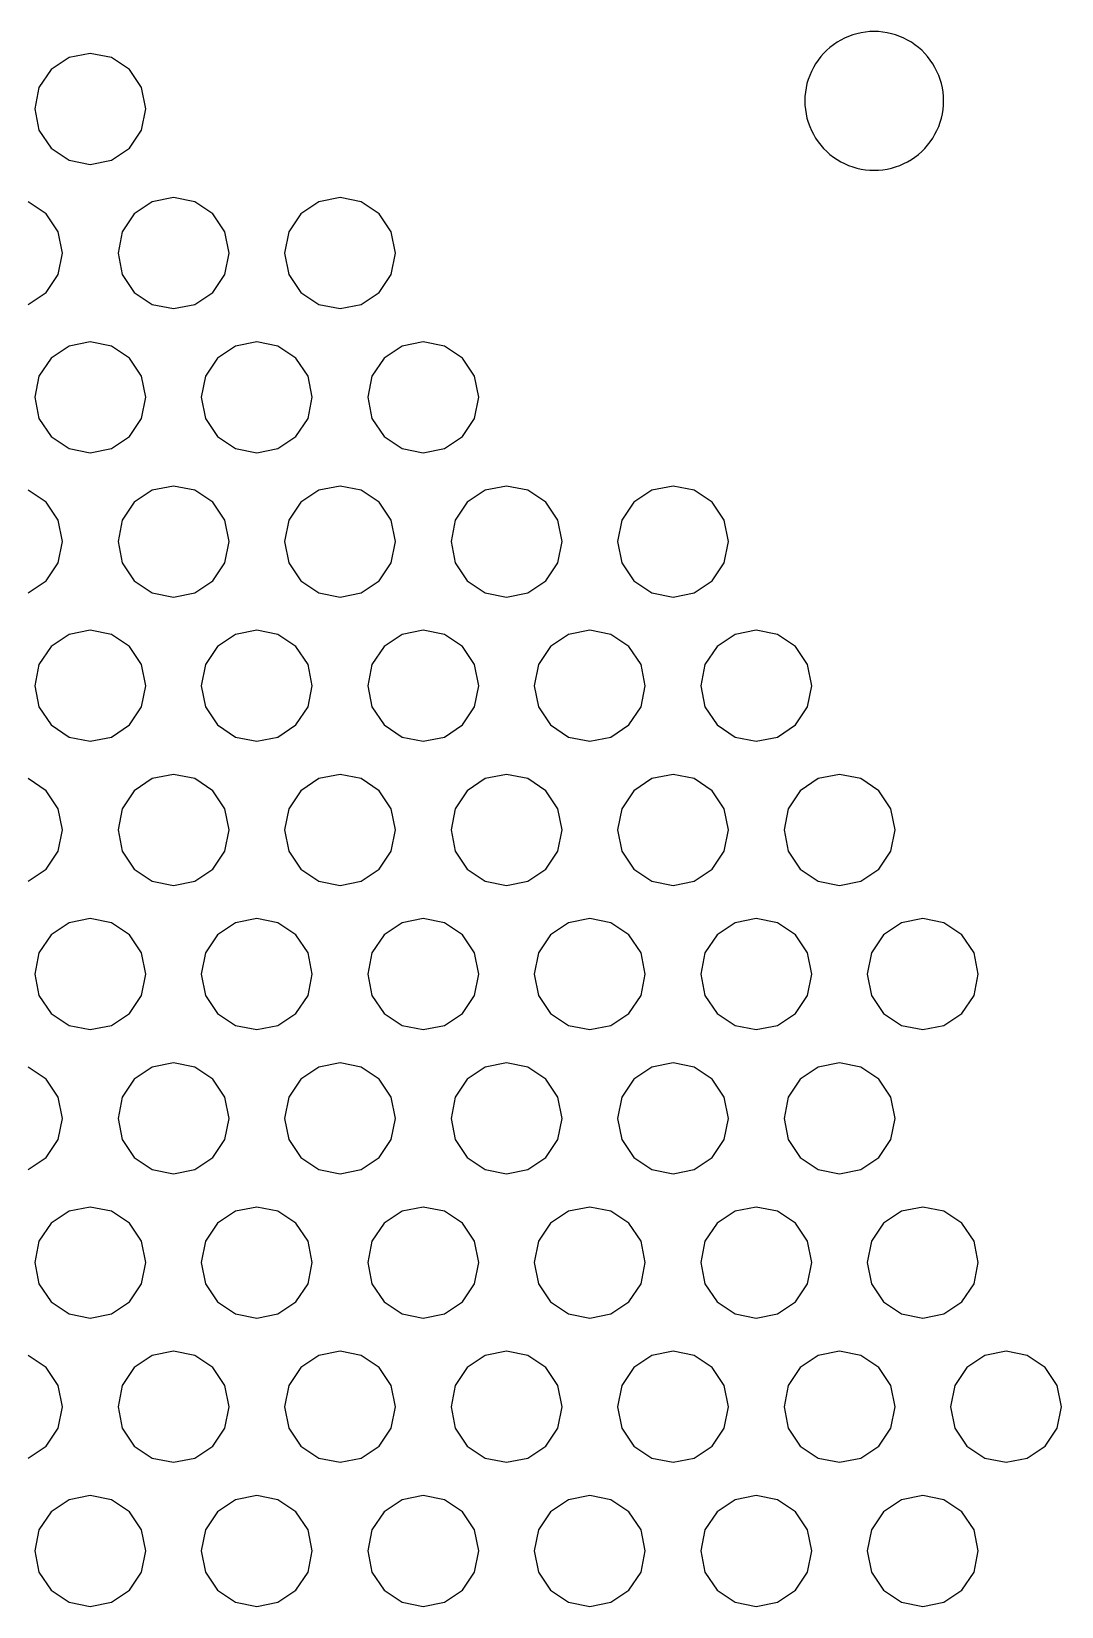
# Model space of a CAD drawing. Extents: x -59 to 59, y -59 to 59.
# Drawn here: x 21.9 to 59, y -2 to 54.8 of the extents above; entities that cross this region are included whole.
import ezdxf

# ---------------------------------------------------------------- set-up
doc = ezdxf.new("R2010")
doc.units = 0
doc.layers.get('0').update_dxf_attribs({"color": 1})

msp = doc.modelspace()

# ---------------------------------------------------------------- linework, layer by layer
at = {"color": 1}
for p, q in [((51.1855, 54.5121), (51.0456, 54.4408)), ((51.3297, 54.5744), (51.1855, 54.5121)), ((51.4774, 54.6276), (51.3297, 54.5744)), ((51.6283, 54.6714), (51.4774, 54.6276)), ((51.7815, 54.7057), (51.6283, 54.6714)), ((51.9367, 54.7303), (51.7815, 54.7057)), ((52.093, 54.7451), (51.9367, 54.7303)), ((52.25, 54.75), (52.093, 54.7451)), ((52.407, 54.7451), (52.25, 54.75)), ((52.5633, 54.7303), (52.407, 54.7451)), ((52.7184, 54.7057), (52.5633, 54.7303)), ((52.8717, 54.6714), (52.7184, 54.7057)), ((53.0225, 54.6276), (52.8717, 54.6714)), ((53.1703, 54.5744), (53.0225, 54.6276)), ((53.3144, 54.5121), (53.1703, 54.5744)), ((53.4544, 54.4408), (53.3144, 54.5121)), ((24, 53.9615), (23.2346, 53.8093)), ((24.7654, 53.8093), (24, 53.9615)), ((50.4276, 53.9614), (50.3237, 53.8436)), ((50.5386, 54.0724), (50.4276, 53.9614)), ((50.6564, 54.1763), (50.5386, 54.0724)), ((50.7805, 54.2725), (50.6564, 54.1763)), ((50.9104, 54.3608), (50.7805, 54.2725)), ((51.0456, 54.4408), (50.9104, 54.3608)), ((53.5896, 54.3608), (53.4544, 54.4408)), ((53.7195, 54.2725), (53.5896, 54.3608)), ((53.8436, 54.1763), (53.7195, 54.2725)), ((53.9614, 54.0724), (53.8436, 54.1763)), ((54.0724, 53.9614), (53.9614, 54.0724)), ((54.1763, 53.8436), (54.0724, 53.9614)), ((22.5858, 53.3757), (22.1522, 52.7269)), ((23.2346, 53.8093), (22.5858, 53.3757)), ((25.4142, 53.3757), (24.7654, 53.8093)), ((25.8477, 52.7269), (25.4142, 53.3757)), ((50.0592, 53.4544), (49.9879, 53.3144)), ((50.1392, 53.5896), (50.0592, 53.4544)), ((50.2274, 53.7195), (50.1392, 53.5896)), ((50.3237, 53.8436), (50.2274, 53.7195)), ((54.2725, 53.7195), (54.1763, 53.8436)), ((54.3608, 53.5896), (54.2725, 53.7195)), ((54.4408, 53.4544), (54.3608, 53.5896)), ((54.5121, 53.3144), (54.4408, 53.4544)), ((49.8285, 52.8717), (49.7943, 52.7184)), ((49.8723, 53.0225), (49.8285, 52.8717)), ((49.9256, 53.1703), (49.8723, 53.0225)), ((49.9879, 53.3144), (49.9256, 53.1703)), ((54.5744, 53.1703), (54.5121, 53.3144)), ((54.6276, 53.0225), (54.5744, 53.1703)), ((54.6714, 52.8717), (54.6276, 53.0225)), ((54.7057, 52.7184), (54.6714, 52.8717)), ((22.1522, 52.7269), (22, 51.9615)), ((26, 51.9615), (25.8477, 52.7269)), ((49.7549, 52.407), (49.75, 52.25)), ((49.75, 52.25), (49.7549, 52.093)), ((49.7697, 52.5633), (49.7549, 52.407)), ((49.7943, 52.7184), (49.7697, 52.5633)), ((54.7303, 52.5633), (54.7057, 52.7184)), ((54.7451, 52.407), (54.7303, 52.5633)), ((54.75, 52.25), (54.7451, 52.407)), ((54.7451, 52.093), (54.75, 52.25)), ((22, 51.9615), (22.1522, 51.1962)), ((25.8477, 51.1962), (26, 51.9615)), ((49.7549, 52.093), (49.7697, 51.9367)), ((49.7697, 51.9367), (49.7943, 51.7815)), ((49.7943, 51.7815), (49.8285, 51.6283)), ((54.6714, 51.6283), (54.7057, 51.7815)), ((54.7057, 51.7815), (54.7303, 51.9367)), ((54.7303, 51.9367), (54.7451, 52.093)), ((22.1522, 51.1962), (22.5858, 50.5473)), ((25.4142, 50.5473), (25.8477, 51.1962)), ((49.8285, 51.6283), (49.8723, 51.4774)), ((49.8723, 51.4774), (49.9256, 51.3297)), ((49.9256, 51.3297), (49.9879, 51.1855)), ((49.9879, 51.1855), (50.0592, 51.0456)), ((54.4408, 51.0456), (54.5121, 51.1855)), ((54.5121, 51.1855), (54.5744, 51.3297)), ((54.5744, 51.3297), (54.6276, 51.4774)), ((54.6276, 51.4774), (54.6714, 51.6283)), ((22.5858, 50.5473), (23.2346, 50.1138)), ((24.7654, 50.1138), (25.4142, 50.5473)), ((50.0592, 51.0456), (50.1392, 50.9104)), ((50.1392, 50.9104), (50.2274, 50.7805)), ((50.2274, 50.7805), (50.3237, 50.6564)), ((50.3237, 50.6564), (50.4276, 50.5386)), ((50.4276, 50.5386), (50.5386, 50.4276)), ((53.9614, 50.4276), (54.0724, 50.5386)), ((54.0724, 50.5386), (54.1763, 50.6564)), ((54.1763, 50.6564), (54.2725, 50.7805)), ((54.2725, 50.7805), (54.3608, 50.9104)), ((54.3608, 50.9104), (54.4408, 51.0456)), ((23.2346, 50.1138), (24, 49.9615)), ((24, 49.9615), (24.7654, 50.1138)), ((50.5386, 50.4276), (50.6564, 50.3237)), ((50.6564, 50.3237), (50.7805, 50.2274)), ((50.7805, 50.2274), (50.9104, 50.1392)), ((50.9104, 50.1392), (51.0456, 50.0592)), ((51.0456, 50.0592), (51.1855, 49.9879)), ((51.1855, 49.9879), (51.3297, 49.9256)), ((53.1703, 49.9256), (53.3144, 49.9879)), ((53.3144, 49.9879), (53.4544, 50.0592)), ((53.4544, 50.0592), (53.5896, 50.1392)), ((53.5896, 50.1392), (53.7195, 50.2274)), ((53.7195, 50.2274), (53.8436, 50.3237)), ((53.8436, 50.3237), (53.9614, 50.4276)), ((51.3297, 49.9256), (51.4774, 49.8723)), ((51.4774, 49.8723), (51.6283, 49.8285)), ((51.6283, 49.8285), (51.7815, 49.7943)), ((51.7815, 49.7943), (51.9367, 49.7697)), ((51.9367, 49.7697), (52.093, 49.7549)), ((52.093, 49.7549), (52.25, 49.75)), ((52.25, 49.75), (52.407, 49.7549)), ((52.407, 49.7549), (52.5633, 49.7697)), ((52.5633, 49.7697), (52.7184, 49.7943)), ((52.7184, 49.7943), (52.8717, 49.8285)), ((52.8717, 49.8285), (53.0225, 49.8723)), ((53.0225, 49.8723), (53.1703, 49.9256)), ((22.4142, 48.1796), (21.7654, 48.6131)), ((26.2346, 48.6131), (25.5858, 48.1796)), ((27, 48.7654), (26.2346, 48.6131)), ((27.7654, 48.6131), (27, 48.7654)), ((28.4142, 48.1796), (27.7654, 48.6131)), ((32.2346, 48.6131), (31.5858, 48.1796)), ((33, 48.7654), (32.2346, 48.6131)), ((33.7654, 48.6131), (33, 48.7654)), ((34.4142, 48.1796), (33.7654, 48.6131)), ((22.8477, 47.5307), (22.4142, 48.1796)), ((25.5858, 48.1796), (25.1522, 47.5307)), ((28.8477, 47.5307), (28.4142, 48.1796)), ((31.5858, 48.1796), (31.1522, 47.5307)), ((34.8477, 47.5307), (34.4142, 48.1796)), ((23, 46.7654), (22.8477, 47.5307)), ((25.1522, 47.5307), (25, 46.7654)), ((29, 46.7654), (28.8477, 47.5307)), ((31.1522, 47.5307), (31, 46.7654)), ((35, 46.7654), (34.8477, 47.5307)), ((22.8477, 46), (23, 46.7654)), ((25, 46.7654), (25.1522, 46)), ((28.8477, 46), (29, 46.7654)), ((31, 46.7654), (31.1522, 46)), ((34.8477, 46), (35, 46.7654)), ((22.4142, 45.3512), (22.8477, 46)), ((25.1522, 46), (25.5858, 45.3512)), ((28.4142, 45.3512), (28.8477, 46)), ((31.1522, 46), (31.5858, 45.3512)), ((34.4142, 45.3512), (34.8477, 46)), ((21.7654, 44.9176), (22.4142, 45.3512)), ((25.5858, 45.3512), (26.2346, 44.9176)), ((26.2346, 44.9176), (27, 44.7654)), ((27, 44.7654), (27.7654, 44.9176)), ((27.7654, 44.9176), (28.4142, 45.3512)), ((31.5858, 45.3512), (32.2346, 44.9176)), ((32.2346, 44.9176), (33, 44.7654)), ((33, 44.7654), (33.7654, 44.9176)), ((33.7654, 44.9176), (34.4142, 45.3512)), ((23.2346, 43.417), (22.5858, 42.9834)), ((24, 43.5692), (23.2346, 43.417)), ((24.7654, 43.417), (24, 43.5692)), ((25.4142, 42.9834), (24.7654, 43.417)), ((29.2346, 43.417), (28.5858, 42.9834)), ((30, 43.5692), (29.2346, 43.417)), ((30.7654, 43.417), (30, 43.5692)), ((31.4142, 42.9834), (30.7654, 43.417)), ((35.2346, 43.417), (34.5858, 42.9834)), ((36, 43.5692), (35.2346, 43.417)), ((36.7654, 43.417), (36, 43.5692)), ((37.4142, 42.9834), (36.7654, 43.417)), ((22.5858, 42.9834), (22.1522, 42.3346)), ((25.8477, 42.3346), (25.4142, 42.9834)), ((28.5858, 42.9834), (28.1522, 42.3346)), ((31.8477, 42.3346), (31.4142, 42.9834)), ((34.5858, 42.9834), (34.1522, 42.3346)), ((37.8477, 42.3346), (37.4142, 42.9834)), ((22.1522, 42.3346), (22, 41.5692)), ((26, 41.5692), (25.8477, 42.3346)), ((28.1522, 42.3346), (28, 41.5692)), ((32, 41.5692), (31.8477, 42.3346)), ((34.1522, 42.3346), (34, 41.5692)), ((38, 41.5692), (37.8477, 42.3346)), ((22, 41.5692), (22.1522, 40.8038)), ((25.8477, 40.8038), (26, 41.5692)), ((28, 41.5692), (28.1522, 40.8038)), ((31.8477, 40.8038), (32, 41.5692)), ((34, 41.5692), (34.1522, 40.8038)), ((37.8477, 40.8038), (38, 41.5692)), ((22.1522, 40.8038), (22.5858, 40.155)), ((25.4142, 40.155), (25.8477, 40.8038)), ((28.1522, 40.8038), (28.5858, 40.155)), ((31.4142, 40.155), (31.8477, 40.8038)), ((34.1522, 40.8038), (34.5858, 40.155)), ((37.4142, 40.155), (37.8477, 40.8038)), ((22.5858, 40.155), (23.2346, 39.7215)), ((24.7654, 39.7215), (25.4142, 40.155)), ((28.5858, 40.155), (29.2346, 39.7215)), ((30.7654, 39.7215), (31.4142, 40.155)), ((34.5858, 40.155), (35.2346, 39.7215)), ((36.7654, 39.7215), (37.4142, 40.155)), ((23.2346, 39.7215), (24, 39.5692)), ((24, 39.5692), (24.7654, 39.7215)), ((29.2346, 39.7215), (30, 39.5692)), ((30, 39.5692), (30.7654, 39.7215)), ((35.2346, 39.7215), (36, 39.5692)), ((36, 39.5692), (36.7654, 39.7215)), ((22.4142, 37.7873), (21.7654, 38.2208)), ((26.2346, 38.2208), (25.5858, 37.7873)), ((27, 38.3731), (26.2346, 38.2208)), ((27.7654, 38.2208), (27, 38.3731)), ((28.4142, 37.7873), (27.7654, 38.2208)), ((32.2346, 38.2208), (31.5858, 37.7873)), ((33, 38.3731), (32.2346, 38.2208)), ((33.7654, 38.2208), (33, 38.3731)), ((34.4142, 37.7873), (33.7654, 38.2208)), ((38.2346, 38.2208), (37.5858, 37.7873)), ((39, 38.3731), (38.2346, 38.2208)), ((39.7654, 38.2208), (39, 38.3731)), ((40.4142, 37.7873), (39.7654, 38.2208)), ((44.2346, 38.2208), (43.5858, 37.7873)), ((45, 38.3731), (44.2346, 38.2208)), ((45.7654, 38.2208), (45, 38.3731)), ((46.4142, 37.7873), (45.7654, 38.2208)), ((22.8477, 37.1384), (22.4142, 37.7873)), ((25.5858, 37.7873), (25.1522, 37.1384)), ((28.8477, 37.1384), (28.4142, 37.7873)), ((31.5858, 37.7873), (31.1522, 37.1384)), ((34.8477, 37.1384), (34.4142, 37.7873)), ((37.5858, 37.7873), (37.1522, 37.1384)), ((40.8477, 37.1384), (40.4142, 37.7873)), ((43.5858, 37.7873), (43.1522, 37.1384)), ((46.8477, 37.1384), (46.4142, 37.7873)), ((23, 36.3731), (22.8477, 37.1384)), ((25.1522, 37.1384), (25, 36.3731)), ((29, 36.3731), (28.8477, 37.1384)), ((31.1522, 37.1384), (31, 36.3731)), ((35, 36.3731), (34.8477, 37.1384)), ((37.1522, 37.1384), (37, 36.3731)), ((41, 36.3731), (40.8477, 37.1384)), ((43.1522, 37.1384), (43, 36.3731)), ((47, 36.3731), (46.8477, 37.1384)), ((22.8477, 35.6077), (23, 36.3731)), ((25, 36.3731), (25.1522, 35.6077)), ((28.8477, 35.6077), (29, 36.3731)), ((31, 36.3731), (31.1522, 35.6077)), ((34.8477, 35.6077), (35, 36.3731)), ((37, 36.3731), (37.1522, 35.6077)), ((40.8477, 35.6077), (41, 36.3731)), ((43, 36.3731), (43.1522, 35.6077)), ((46.8477, 35.6077), (47, 36.3731)), ((22.4142, 34.9588), (22.8477, 35.6077)), ((25.1522, 35.6077), (25.5858, 34.9588)), ((28.4142, 34.9588), (28.8477, 35.6077)), ((31.1522, 35.6077), (31.5858, 34.9588)), ((34.4142, 34.9588), (34.8477, 35.6077)), ((37.1522, 35.6077), (37.5858, 34.9588)), ((40.4142, 34.9588), (40.8477, 35.6077)), ((43.1522, 35.6077), (43.5858, 34.9588)), ((46.4142, 34.9588), (46.8477, 35.6077)), ((21.7654, 34.5253), (22.4142, 34.9588)), ((25.5858, 34.9588), (26.2346, 34.5253)), ((27.7654, 34.5253), (28.4142, 34.9588)), ((31.5858, 34.9588), (32.2346, 34.5253)), ((33.7654, 34.5253), (34.4142, 34.9588)), ((37.5858, 34.9588), (38.2346, 34.5253)), ((39.7654, 34.5253), (40.4142, 34.9588)), ((43.5858, 34.9588), (44.2346, 34.5253)), ((45.7654, 34.5253), (46.4142, 34.9588)), ((26.2346, 34.5253), (27, 34.3731)), ((27, 34.3731), (27.7654, 34.5253)), ((32.2346, 34.5253), (33, 34.3731)), ((33, 34.3731), (33.7654, 34.5253)), ((38.2346, 34.5253), (39, 34.3731)), ((39, 34.3731), (39.7654, 34.5253)), ((44.2346, 34.5253), (45, 34.3731)), ((45, 34.3731), (45.7654, 34.5253)), ((23.2346, 33.0247), (22.5858, 32.5911)), ((24, 33.1769), (23.2346, 33.0247)), ((24.7654, 33.0247), (24, 33.1769)), ((25.4142, 32.5911), (24.7654, 33.0247)), ((29.2346, 33.0247), (28.5858, 32.5911)), ((30, 33.1769), (29.2346, 33.0247)), ((30.7654, 33.0247), (30, 33.1769)), ((31.4142, 32.5911), (30.7654, 33.0247)), ((35.2346, 33.0247), (34.5858, 32.5911)), ((36, 33.1769), (35.2346, 33.0247)), ((36.7654, 33.0247), (36, 33.1769)), ((37.4142, 32.5911), (36.7654, 33.0247)), ((41.2346, 33.0247), (40.5858, 32.5911)), ((42, 33.1769), (41.2346, 33.0247)), ((42.7654, 33.0247), (42, 33.1769)), ((43.4142, 32.5911), (42.7654, 33.0247)), ((47.2346, 33.0247), (46.5858, 32.5911)), ((48, 33.1769), (47.2346, 33.0247)), ((48.7654, 33.0247), (48, 33.1769)), ((49.4142, 32.5911), (48.7654, 33.0247)), ((22.5858, 32.5911), (22.1522, 31.9423)), ((25.8477, 31.9423), (25.4142, 32.5911)), ((28.5858, 32.5911), (28.1522, 31.9423)), ((31.8477, 31.9423), (31.4142, 32.5911)), ((34.5858, 32.5911), (34.1522, 31.9423)), ((37.8477, 31.9423), (37.4142, 32.5911)), ((40.5858, 32.5911), (40.1522, 31.9423)), ((43.8477, 31.9423), (43.4142, 32.5911)), ((46.5858, 32.5911), (46.1522, 31.9423)), ((49.8477, 31.9423), (49.4142, 32.5911)), ((22.1522, 31.9423), (22, 31.1769)), ((26, 31.1769), (25.8477, 31.9423)), ((28.1522, 31.9423), (28, 31.1769)), ((32, 31.1769), (31.8477, 31.9423)), ((34.1522, 31.9423), (34, 31.1769)), ((38, 31.1769), (37.8477, 31.9423)), ((40.1522, 31.9423), (40, 31.1769)), ((44, 31.1769), (43.8477, 31.9423)), ((46.1522, 31.9423), (46, 31.1769)), ((50, 31.1769), (49.8477, 31.9423)), ((22, 31.1769), (22.1522, 30.4115)), ((25.8477, 30.4115), (26, 31.1769)), ((28, 31.1769), (28.1522, 30.4115)), ((31.8477, 30.4115), (32, 31.1769)), ((34, 31.1769), (34.1522, 30.4115)), ((37.8477, 30.4115), (38, 31.1769)), ((40, 31.1769), (40.1522, 30.4115)), ((43.8477, 30.4115), (44, 31.1769)), ((46, 31.1769), (46.1522, 30.4115)), ((49.8477, 30.4115), (50, 31.1769)), ((22.1522, 30.4115), (22.5858, 29.7627)), ((25.4142, 29.7627), (25.8477, 30.4115)), ((28.1522, 30.4115), (28.5858, 29.7627)), ((31.4142, 29.7627), (31.8477, 30.4115)), ((34.1522, 30.4115), (34.5858, 29.7627)), ((37.4142, 29.7627), (37.8477, 30.4115)), ((40.1522, 30.4115), (40.5858, 29.7627)), ((43.4142, 29.7627), (43.8477, 30.4115)), ((46.1522, 30.4115), (46.5858, 29.7627)), ((49.4142, 29.7627), (49.8477, 30.4115)), ((22.5858, 29.7627), (23.2346, 29.3291)), ((24.7654, 29.3291), (25.4142, 29.7627)), ((28.5858, 29.7627), (29.2346, 29.3291)), ((30.7654, 29.3291), (31.4142, 29.7627)), ((34.5858, 29.7627), (35.2346, 29.3291)), ((36.7654, 29.3291), (37.4142, 29.7627)), ((40.5858, 29.7627), (41.2346, 29.3291)), ((42.7654, 29.3291), (43.4142, 29.7627)), ((46.5858, 29.7627), (47.2346, 29.3291)), ((48.7654, 29.3291), (49.4142, 29.7627)), ((23.2346, 29.3291), (24, 29.1769)), ((24, 29.1769), (24.7654, 29.3291)), ((29.2346, 29.3291), (30, 29.1769)), ((30, 29.1769), (30.7654, 29.3291)), ((35.2346, 29.3291), (36, 29.1769)), ((36, 29.1769), (36.7654, 29.3291)), ((41.2346, 29.3291), (42, 29.1769)), ((42, 29.1769), (42.7654, 29.3291)), ((47.2346, 29.3291), (48, 29.1769)), ((48, 29.1769), (48.7654, 29.3291)), ((22.4142, 27.395), (21.7654, 27.8285)), ((26.2346, 27.8285), (25.5858, 27.395)), ((27, 27.9808), (26.2346, 27.8285)), ((27.7654, 27.8285), (27, 27.9808)), ((28.4142, 27.395), (27.7654, 27.8285)), ((32.2346, 27.8285), (31.5858, 27.395)), ((33, 27.9808), (32.2346, 27.8285)), ((33.7654, 27.8285), (33, 27.9808)), ((34.4142, 27.395), (33.7654, 27.8285)), ((38.2346, 27.8285), (37.5858, 27.395)), ((39, 27.9808), (38.2346, 27.8285)), ((39.7654, 27.8285), (39, 27.9808)), ((40.4142, 27.395), (39.7654, 27.8285)), ((44.2346, 27.8285), (43.5858, 27.395)), ((45, 27.9808), (44.2346, 27.8285)), ((45.7654, 27.8285), (45, 27.9808)), ((46.4142, 27.395), (45.7654, 27.8285)), ((50.2346, 27.8285), (49.5858, 27.395)), ((51, 27.9808), (50.2346, 27.8285)), ((51.7654, 27.8285), (51, 27.9808)), ((52.4142, 27.395), (51.7654, 27.8285)), ((22.8477, 26.7461), (22.4142, 27.395)), ((25.5858, 27.395), (25.1522, 26.7461)), ((28.8477, 26.7461), (28.4142, 27.395)), ((31.5858, 27.395), (31.1522, 26.7461)), ((34.8477, 26.7461), (34.4142, 27.395)), ((37.5858, 27.395), (37.1522, 26.7461)), ((40.8477, 26.7461), (40.4142, 27.395)), ((43.5858, 27.395), (43.1522, 26.7461)), ((46.8477, 26.7461), (46.4142, 27.395)), ((49.5858, 27.395), (49.1522, 26.7461)), ((52.8477, 26.7461), (52.4142, 27.395)), ((23, 25.9808), (22.8477, 26.7461)), ((25.1522, 26.7461), (25, 25.9808)), ((29, 25.9808), (28.8477, 26.7461)), ((31.1522, 26.7461), (31, 25.9808)), ((35, 25.9808), (34.8477, 26.7461)), ((37.1522, 26.7461), (37, 25.9808)), ((41, 25.9808), (40.8477, 26.7461)), ((43.1522, 26.7461), (43, 25.9808)), ((47, 25.9808), (46.8477, 26.7461)), ((49.1522, 26.7461), (49, 25.9808)), ((53, 25.9808), (52.8477, 26.7461)), ((22.8477, 25.2154), (23, 25.9808)), ((25, 25.9808), (25.1522, 25.2154)), ((28.8477, 25.2154), (29, 25.9808)), ((31, 25.9808), (31.1522, 25.2154)), ((34.8477, 25.2154), (35, 25.9808)), ((37, 25.9808), (37.1522, 25.2154)), ((40.8477, 25.2154), (41, 25.9808)), ((43, 25.9808), (43.1522, 25.2154)), ((46.8477, 25.2154), (47, 25.9808)), ((49, 25.9808), (49.1522, 25.2154)), ((52.8477, 25.2154), (53, 25.9808)), ((22.4142, 24.5665), (22.8477, 25.2154)), ((25.1522, 25.2154), (25.5858, 24.5665)), ((28.4142, 24.5665), (28.8477, 25.2154)), ((31.1522, 25.2154), (31.5858, 24.5665)), ((34.4142, 24.5665), (34.8477, 25.2154)), ((37.1522, 25.2154), (37.5858, 24.5665)), ((40.4142, 24.5665), (40.8477, 25.2154)), ((43.1522, 25.2154), (43.5858, 24.5665)), ((46.4142, 24.5665), (46.8477, 25.2154)), ((49.1522, 25.2154), (49.5858, 24.5665)), ((52.4142, 24.5665), (52.8477, 25.2154)), ((21.7654, 24.133), (22.4142, 24.5665)), ((25.5858, 24.5665), (26.2346, 24.133)), ((27.7654, 24.133), (28.4142, 24.5665)), ((31.5858, 24.5665), (32.2346, 24.133)), ((33.7654, 24.133), (34.4142, 24.5665)), ((37.5858, 24.5665), (38.2346, 24.133)), ((39.7654, 24.133), (40.4142, 24.5665)), ((43.5858, 24.5665), (44.2346, 24.133)), ((45.7654, 24.133), (46.4142, 24.5665)), ((49.5858, 24.5665), (50.2346, 24.133)), ((51.7654, 24.133), (52.4142, 24.5665)), ((26.2346, 24.133), (27, 23.9808)), ((27, 23.9808), (27.7654, 24.133)), ((32.2346, 24.133), (33, 23.9808)), ((33, 23.9808), (33.7654, 24.133)), ((38.2346, 24.133), (39, 23.9808)), ((39, 23.9808), (39.7654, 24.133)), ((44.2346, 24.133), (45, 23.9808)), ((45, 23.9808), (45.7654, 24.133)), ((50.2346, 24.133), (51, 23.9808)), ((51, 23.9808), (51.7654, 24.133)), ((24, 22.7846), (23.2346, 22.6324)), ((24.7654, 22.6324), (24, 22.7846)), ((30, 22.7846), (29.2346, 22.6324)), ((30.7654, 22.6324), (30, 22.7846)), ((36, 22.7846), (35.2346, 22.6324)), ((36.7654, 22.6324), (36, 22.7846)), ((42, 22.7846), (41.2346, 22.6324)), ((42.7654, 22.6324), (42, 22.7846)), ((48, 22.7846), (47.2346, 22.6324)), ((48.7654, 22.6324), (48, 22.7846)), ((54, 22.7846), (53.2346, 22.6324)), ((54.7654, 22.6324), (54, 22.7846)), ((22.5858, 22.1988), (22.1522, 21.55)), ((23.2346, 22.6324), (22.5858, 22.1988)), ((25.4142, 22.1988), (24.7654, 22.6324)), ((25.8477, 21.55), (25.4142, 22.1988)), ((28.5858, 22.1988), (28.1522, 21.55)), ((29.2346, 22.6324), (28.5858, 22.1988)), ((31.4142, 22.1988), (30.7654, 22.6324)), ((31.8477, 21.55), (31.4142, 22.1988)), ((34.5858, 22.1988), (34.1522, 21.55)), ((35.2346, 22.6324), (34.5858, 22.1988)), ((37.4142, 22.1988), (36.7654, 22.6324)), ((37.8477, 21.55), (37.4142, 22.1988)), ((40.5858, 22.1988), (40.1522, 21.55)), ((41.2346, 22.6324), (40.5858, 22.1988)), ((43.4142, 22.1988), (42.7654, 22.6324)), ((43.8477, 21.55), (43.4142, 22.1988)), ((46.5858, 22.1988), (46.1522, 21.55)), ((47.2346, 22.6324), (46.5858, 22.1988)), ((49.4142, 22.1988), (48.7654, 22.6324)), ((49.8477, 21.55), (49.4142, 22.1988)), ((52.5858, 22.1988), (52.1522, 21.55)), ((53.2346, 22.6324), (52.5858, 22.1988)), ((55.4142, 22.1988), (54.7654, 22.6324)), ((55.8477, 21.55), (55.4142, 22.1988)), ((22.1522, 21.55), (22, 20.7846)), ((26, 20.7846), (25.8477, 21.55)), ((28.1522, 21.55), (28, 20.7846)), ((32, 20.7846), (31.8477, 21.55)), ((34.1522, 21.55), (34, 20.7846)), ((38, 20.7846), (37.8477, 21.55)), ((40.1522, 21.55), (40, 20.7846)), ((44, 20.7846), (43.8477, 21.55)), ((46.1522, 21.55), (46, 20.7846)), ((50, 20.7846), (49.8477, 21.55)), ((52.1522, 21.55), (52, 20.7846)), ((56, 20.7846), (55.8477, 21.55)), ((22, 20.7846), (22.1522, 20.0192)), ((25.8477, 20.0192), (26, 20.7846)), ((28, 20.7846), (28.1522, 20.0192)), ((31.8477, 20.0192), (32, 20.7846)), ((34, 20.7846), (34.1522, 20.0192)), ((37.8477, 20.0192), (38, 20.7846)), ((40, 20.7846), (40.1522, 20.0192)), ((43.8477, 20.0192), (44, 20.7846)), ((46, 20.7846), (46.1522, 20.0192)), ((49.8477, 20.0192), (50, 20.7846)), ((52, 20.7846), (52.1522, 20.0192)), ((55.8477, 20.0192), (56, 20.7846)), ((22.1522, 20.0192), (22.5858, 19.3704)), ((25.4142, 19.3704), (25.8477, 20.0192)), ((28.1522, 20.0192), (28.5858, 19.3704)), ((31.4142, 19.3704), (31.8477, 20.0192)), ((34.1522, 20.0192), (34.5858, 19.3704)), ((37.4142, 19.3704), (37.8477, 20.0192)), ((40.1522, 20.0192), (40.5858, 19.3704)), ((43.4142, 19.3704), (43.8477, 20.0192)), ((46.1522, 20.0192), (46.5858, 19.3704)), ((49.4142, 19.3704), (49.8477, 20.0192)), ((52.1522, 20.0192), (52.5858, 19.3704)), ((55.4142, 19.3704), (55.8477, 20.0192)), ((22.5858, 19.3704), (23.2346, 18.9368)), ((24.7654, 18.9368), (25.4142, 19.3704)), ((28.5858, 19.3704), (29.2346, 18.9368)), ((30.7654, 18.9368), (31.4142, 19.3704)), ((34.5858, 19.3704), (35.2346, 18.9368)), ((36.7654, 18.9368), (37.4142, 19.3704)), ((40.5858, 19.3704), (41.2346, 18.9368)), ((42.7654, 18.9368), (43.4142, 19.3704)), ((46.5858, 19.3704), (47.2346, 18.9368)), ((48.7654, 18.9368), (49.4142, 19.3704)), ((52.5858, 19.3704), (53.2346, 18.9368)), ((54.7654, 18.9368), (55.4142, 19.3704)), ((23.2346, 18.9368), (24, 18.7846)), ((24, 18.7846), (24.7654, 18.9368)), ((29.2346, 18.9368), (30, 18.7846)), ((30, 18.7846), (30.7654, 18.9368)), ((35.2346, 18.9368), (36, 18.7846)), ((36, 18.7846), (36.7654, 18.9368)), ((41.2346, 18.9368), (42, 18.7846)), ((42, 18.7846), (42.7654, 18.9368)), ((47.2346, 18.9368), (48, 18.7846)), ((48, 18.7846), (48.7654, 18.9368)), ((53.2346, 18.9368), (54, 18.7846)), ((54, 18.7846), (54.7654, 18.9368)), ((22.4142, 17.0027), (21.7654, 17.4362)), ((26.2346, 17.4362), (25.5858, 17.0027)), ((27, 17.5885), (26.2346, 17.4362)), ((27.7654, 17.4362), (27, 17.5885)), ((28.4142, 17.0027), (27.7654, 17.4362)), ((32.2346, 17.4362), (31.5858, 17.0027)), ((33, 17.5885), (32.2346, 17.4362)), ((33.7654, 17.4362), (33, 17.5885)), ((34.4142, 17.0027), (33.7654, 17.4362)), ((38.2346, 17.4362), (37.5858, 17.0027)), ((39, 17.5885), (38.2346, 17.4362)), ((39.7654, 17.4362), (39, 17.5885)), ((40.4142, 17.0027), (39.7654, 17.4362)), ((44.2346, 17.4362), (43.5858, 17.0027)), ((45, 17.5885), (44.2346, 17.4362)), ((45.7654, 17.4362), (45, 17.5885)), ((46.4142, 17.0027), (45.7654, 17.4362)), ((50.2346, 17.4362), (49.5858, 17.0027)), ((51, 17.5885), (50.2346, 17.4362)), ((51.7654, 17.4362), (51, 17.5885)), ((52.4142, 17.0027), (51.7654, 17.4362)), ((22.8477, 16.3538), (22.4142, 17.0027)), ((25.5858, 17.0027), (25.1522, 16.3538)), ((28.8477, 16.3538), (28.4142, 17.0027)), ((31.5858, 17.0027), (31.1522, 16.3538)), ((34.8477, 16.3538), (34.4142, 17.0027)), ((37.5858, 17.0027), (37.1522, 16.3538)), ((40.8477, 16.3538), (40.4142, 17.0027)), ((43.5858, 17.0027), (43.1522, 16.3538)), ((46.8477, 16.3538), (46.4142, 17.0027)), ((49.5858, 17.0027), (49.1522, 16.3538)), ((52.8477, 16.3538), (52.4142, 17.0027)), ((23, 15.5885), (22.8477, 16.3538)), ((25.1522, 16.3538), (25, 15.5885)), ((29, 15.5885), (28.8477, 16.3538)), ((31.1522, 16.3538), (31, 15.5885)), ((35, 15.5885), (34.8477, 16.3538)), ((37.1522, 16.3538), (37, 15.5885)), ((41, 15.5885), (40.8477, 16.3538)), ((43.1522, 16.3538), (43, 15.5885)), ((47, 15.5885), (46.8477, 16.3538)), ((49.1522, 16.3538), (49, 15.5885)), ((53, 15.5885), (52.8477, 16.3538)), ((22.8477, 14.8231), (23, 15.5885)), ((25, 15.5885), (25.1522, 14.8231)), ((28.8477, 14.8231), (29, 15.5885)), ((31, 15.5885), (31.1522, 14.8231)), ((34.8477, 14.8231), (35, 15.5885)), ((37, 15.5885), (37.1522, 14.8231)), ((40.8477, 14.8231), (41, 15.5885)), ((43, 15.5885), (43.1522, 14.8231)), ((46.8477, 14.8231), (47, 15.5885)), ((49, 15.5885), (49.1522, 14.8231)), ((52.8477, 14.8231), (53, 15.5885)), ((22.4142, 14.1742), (22.8477, 14.8231)), ((25.1522, 14.8231), (25.5858, 14.1742)), ((28.4142, 14.1742), (28.8477, 14.8231)), ((31.1522, 14.8231), (31.5858, 14.1742)), ((34.4142, 14.1742), (34.8477, 14.8231)), ((37.1522, 14.8231), (37.5858, 14.1742)), ((40.4142, 14.1742), (40.8477, 14.8231)), ((43.1522, 14.8231), (43.5858, 14.1742)), ((46.4142, 14.1742), (46.8477, 14.8231)), ((49.1522, 14.8231), (49.5858, 14.1742)), ((52.4142, 14.1742), (52.8477, 14.8231)), ((21.7654, 13.7407), (22.4142, 14.1742)), ((25.5858, 14.1742), (26.2346, 13.7407)), ((26.2346, 13.7407), (27, 13.5885)), ((27, 13.5885), (27.7654, 13.7407)), ((27.7654, 13.7407), (28.4142, 14.1742)), ((31.5858, 14.1742), (32.2346, 13.7407)), ((32.2346, 13.7407), (33, 13.5885)), ((33, 13.5885), (33.7654, 13.7407)), ((33.7654, 13.7407), (34.4142, 14.1742)), ((37.5858, 14.1742), (38.2346, 13.7407)), ((38.2346, 13.7407), (39, 13.5885)), ((39, 13.5885), (39.7654, 13.7407)), ((39.7654, 13.7407), (40.4142, 14.1742)), ((43.5858, 14.1742), (44.2346, 13.7407)), ((44.2346, 13.7407), (45, 13.5885)), ((45, 13.5885), (45.7654, 13.7407)), ((45.7654, 13.7407), (46.4142, 14.1742)), ((49.5858, 14.1742), (50.2346, 13.7407)), ((50.2346, 13.7407), (51, 13.5885)), ((51, 13.5885), (51.7654, 13.7407)), ((51.7654, 13.7407), (52.4142, 14.1742)), ((23.2346, 12.2401), (22.5858, 11.8065)), ((24, 12.3923), (23.2346, 12.2401)), ((24.7654, 12.2401), (24, 12.3923)), ((25.4142, 11.8065), (24.7654, 12.2401)), ((29.2346, 12.2401), (28.5858, 11.8065)), ((30, 12.3923), (29.2346, 12.2401)), ((30.7654, 12.2401), (30, 12.3923)), ((31.4142, 11.8065), (30.7654, 12.2401)), ((35.2346, 12.2401), (34.5858, 11.8065)), ((36, 12.3923), (35.2346, 12.2401)), ((36.7654, 12.2401), (36, 12.3923)), ((37.4142, 11.8065), (36.7654, 12.2401)), ((41.2346, 12.2401), (40.5858, 11.8065)), ((42, 12.3923), (41.2346, 12.2401)), ((42.7654, 12.2401), (42, 12.3923)), ((43.4142, 11.8065), (42.7654, 12.2401)), ((47.2346, 12.2401), (46.5858, 11.8065)), ((48, 12.3923), (47.2346, 12.2401)), ((48.7654, 12.2401), (48, 12.3923)), ((49.4142, 11.8065), (48.7654, 12.2401)), ((53.2346, 12.2401), (52.5858, 11.8065)), ((54, 12.3923), (53.2346, 12.2401)), ((54.7654, 12.2401), (54, 12.3923)), ((55.4142, 11.8065), (54.7654, 12.2401)), ((22.5858, 11.8065), (22.1522, 11.1577)), ((25.8477, 11.1577), (25.4142, 11.8065)), ((28.5858, 11.8065), (28.1522, 11.1577)), ((31.8477, 11.1577), (31.4142, 11.8065)), ((34.5858, 11.8065), (34.1522, 11.1577)), ((37.8477, 11.1577), (37.4142, 11.8065)), ((40.5858, 11.8065), (40.1522, 11.1577)), ((43.8477, 11.1577), (43.4142, 11.8065)), ((46.5858, 11.8065), (46.1522, 11.1577)), ((49.8477, 11.1577), (49.4142, 11.8065)), ((52.5858, 11.8065), (52.1522, 11.1577)), ((55.8477, 11.1577), (55.4142, 11.8065)), ((22.1522, 11.1577), (22, 10.3923)), ((26, 10.3923), (25.8477, 11.1577)), ((28.1522, 11.1577), (28, 10.3923)), ((32, 10.3923), (31.8477, 11.1577)), ((34.1522, 11.1577), (34, 10.3923)), ((38, 10.3923), (37.8477, 11.1577)), ((40.1522, 11.1577), (40, 10.3923)), ((44, 10.3923), (43.8477, 11.1577)), ((46.1522, 11.1577), (46, 10.3923)), ((50, 10.3923), (49.8477, 11.1577)), ((52.1522, 11.1577), (52, 10.3923)), ((56, 10.3923), (55.8477, 11.1577)), ((22, 10.3923), (22.1522, 9.62694)), ((25.8477, 9.62694), (26, 10.3923)), ((28, 10.3923), (28.1522, 9.62694)), ((31.8477, 9.62694), (32, 10.3923)), ((34, 10.3923), (34.1522, 9.62694)), ((37.8477, 9.62694), (38, 10.3923)), ((40, 10.3923), (40.1522, 9.62694)), ((43.8477, 9.62694), (44, 10.3923)), ((46, 10.3923), (46.1522, 9.62694)), ((49.8477, 9.62694), (50, 10.3923)), ((52, 10.3923), (52.1522, 9.62694)), ((55.8477, 9.62694), (56, 10.3923)), ((22.1522, 9.62694), (22.5858, 8.97809)), ((25.4142, 8.97809), (25.8477, 9.62694)), ((28.1522, 9.62694), (28.5858, 8.97809)), ((31.4142, 8.97809), (31.8477, 9.62694)), ((34.1522, 9.62694), (34.5858, 8.97809)), ((37.4142, 8.97809), (37.8477, 9.62694)), ((40.1522, 9.62694), (40.5858, 8.97809)), ((43.4142, 8.97809), (43.8477, 9.62694)), ((46.1522, 9.62694), (46.5858, 8.97809)), ((49.4142, 8.97809), (49.8477, 9.62694)), ((52.1522, 9.62694), (52.5858, 8.97809)), ((55.4142, 8.97809), (55.8477, 9.62694)), ((22.5858, 8.97809), (23.2346, 8.54454)), ((23.2346, 8.54454), (24, 8.3923)), ((24, 8.3923), (24.7654, 8.54454)), ((24.7654, 8.54454), (25.4142, 8.97809)), ((28.5858, 8.97809), (29.2346, 8.54454)), ((29.2346, 8.54454), (30, 8.3923)), ((30, 8.3923), (30.7654, 8.54454)), ((30.7654, 8.54454), (31.4142, 8.97809)), ((34.5858, 8.97809), (35.2346, 8.54454)), ((35.2346, 8.54454), (36, 8.3923)), ((36, 8.3923), (36.7654, 8.54454)), ((36.7654, 8.54454), (37.4142, 8.97809)), ((40.5858, 8.97809), (41.2346, 8.54454)), ((41.2346, 8.54454), (42, 8.3923)), ((42, 8.3923), (42.7654, 8.54454)), ((42.7654, 8.54454), (43.4142, 8.97809)), ((46.5858, 8.97809), (47.2346, 8.54454)), ((47.2346, 8.54454), (48, 8.3923)), ((48, 8.3923), (48.7654, 8.54454)), ((48.7654, 8.54454), (49.4142, 8.97809)), ((52.5858, 8.97809), (53.2346, 8.54454)), ((53.2346, 8.54454), (54, 8.3923)), ((54, 8.3923), (54.7654, 8.54454)), ((54.7654, 8.54454), (55.4142, 8.97809)), ((22.4142, 6.61035), (21.7654, 7.0439)), ((26.2346, 7.0439), (25.5858, 6.61035)), ((27, 7.19615), (26.2346, 7.0439)), ((27.7654, 7.0439), (27, 7.19615)), ((28.4142, 6.61035), (27.7654, 7.0439)), ((32.2346, 7.0439), (31.5858, 6.61035)), ((33, 7.19615), (32.2346, 7.0439)), ((33.7654, 7.0439), (33, 7.19615)), ((34.4142, 6.61035), (33.7654, 7.0439)), ((38.2346, 7.0439), (37.5858, 6.61035)), ((39, 7.19615), (38.2346, 7.0439)), ((39.7654, 7.0439), (39, 7.19615)), ((40.4142, 6.61035), (39.7654, 7.0439)), ((44.2346, 7.0439), (43.5858, 6.61035)), ((45, 7.19615), (44.2346, 7.0439)), ((45.7654, 7.0439), (45, 7.19615)), ((46.4142, 6.61035), (45.7654, 7.0439)), ((50.2346, 7.0439), (49.5858, 6.61035)), ((51, 7.19615), (50.2346, 7.0439)), ((51.7654, 7.0439), (51, 7.19615)), ((52.4142, 6.61035), (51.7654, 7.0439)), ((56.2346, 7.0439), (55.5858, 6.61035)), ((57, 7.19615), (56.2346, 7.0439)), ((57.7654, 7.0439), (57, 7.19615)), ((58.4142, 6.61035), (57.7654, 7.0439)), ((22.8477, 5.96152), (22.4142, 6.61035)), ((25.5858, 6.61035), (25.1522, 5.96152)), ((28.8477, 5.96152), (28.4142, 6.61035)), ((31.5858, 6.61035), (31.1522, 5.96152)), ((34.8477, 5.96152), (34.4142, 6.61035)), ((37.5858, 6.61035), (37.1522, 5.96152)), ((40.8477, 5.96152), (40.4142, 6.61035)), ((43.5858, 6.61035), (43.1522, 5.96152)), ((46.8477, 5.96152), (46.4142, 6.61035)), ((49.5858, 6.61035), (49.1522, 5.96152)), ((52.8477, 5.96152), (52.4142, 6.61035)), ((55.5858, 6.61035), (55.1522, 5.96152)), ((58.8477, 5.96152), (58.4142, 6.61035)), ((23, 5.19615), (22.8477, 5.96152)), ((25.1522, 5.96152), (25, 5.19615)), ((29, 5.19615), (28.8477, 5.96152)), ((31.1522, 5.96152), (31, 5.19615)), ((35, 5.19615), (34.8477, 5.96152)), ((37.1522, 5.96152), (37, 5.19615)), ((41, 5.19615), (40.8477, 5.96152)), ((43.1522, 5.96152), (43, 5.19615)), ((47, 5.19615), (46.8477, 5.96152)), ((49.1522, 5.96152), (49, 5.19615)), ((53, 5.19615), (52.8477, 5.96152)), ((55.1522, 5.96152), (55, 5.19615)), ((59, 5.19615), (58.8477, 5.96152)), ((22.8477, 4.43077), (23, 5.19615)), ((25, 5.19615), (25.1522, 4.43077)), ((28.8477, 4.43077), (29, 5.19615)), ((31, 5.19615), (31.1522, 4.43077)), ((34.8477, 4.43077), (35, 5.19615)), ((37, 5.19615), (37.1522, 4.43077)), ((40.8477, 4.43077), (41, 5.19615)), ((43, 5.19615), (43.1522, 4.43077)), ((46.8477, 4.43077), (47, 5.19615)), ((49, 5.19615), (49.1522, 4.43077)), ((52.8477, 4.43077), (53, 5.19615)), ((55, 5.19615), (55.1522, 4.43077)), ((58.8477, 4.43077), (59, 5.19615)), ((22.4142, 3.78194), (22.8477, 4.43077)), ((25.1522, 4.43077), (25.5858, 3.78194)), ((28.4142, 3.78194), (28.8477, 4.43077)), ((31.1522, 4.43077), (31.5858, 3.78194)), ((34.4142, 3.78194), (34.8477, 4.43077)), ((37.1522, 4.43077), (37.5858, 3.78194)), ((40.4142, 3.78194), (40.8477, 4.43077)), ((43.1522, 4.43077), (43.5858, 3.78194)), ((46.4142, 3.78194), (46.8477, 4.43077)), ((49.1522, 4.43077), (49.5858, 3.78194)), ((52.4142, 3.78194), (52.8477, 4.43077)), ((55.1522, 4.43077), (55.5858, 3.78194)), ((58.4142, 3.78194), (58.8477, 4.43077)), ((21.7654, 3.34839), (22.4142, 3.78194)), ((25.5858, 3.78194), (26.2346, 3.34839)), ((27.7654, 3.34839), (28.4142, 3.78194)), ((31.5858, 3.78194), (32.2346, 3.34839)), ((33.7654, 3.34839), (34.4142, 3.78194)), ((37.5858, 3.78194), (38.2346, 3.34839)), ((39.7654, 3.34839), (40.4142, 3.78194)), ((43.5858, 3.78194), (44.2346, 3.34839)), ((45.7654, 3.34839), (46.4142, 3.78194)), ((49.5858, 3.78194), (50.2346, 3.34839)), ((51.7654, 3.34839), (52.4142, 3.78194)), ((55.5858, 3.78194), (56.2346, 3.34839)), ((57.7654, 3.34839), (58.4142, 3.78194)), ((26.2346, 3.34839), (27, 3.19615)), ((27, 3.19615), (27.7654, 3.34839)), ((32.2346, 3.34839), (33, 3.19615)), ((33, 3.19615), (33.7654, 3.34839)), ((38.2346, 3.34839), (39, 3.19615)), ((39, 3.19615), (39.7654, 3.34839)), ((44.2346, 3.34839), (45, 3.19615)), ((45, 3.19615), (45.7654, 3.34839)), ((50.2346, 3.34839), (51, 3.19615)), ((51, 3.19615), (51.7654, 3.34839)), ((56.2346, 3.34839), (57, 3.19615)), ((57, 3.19615), (57.7654, 3.34839)), ((23.2346, 1.84775), (22.5858, 1.4142)), ((24, 2), (23.2346, 1.84775)), ((24.7654, 1.84775), (24, 2)), ((25.4142, 1.4142), (24.7654, 1.84775)), ((29.2346, 1.84775), (28.5858, 1.4142)), ((30, 2), (29.2346, 1.84775)), ((30.7654, 1.84775), (30, 2)), ((31.4142, 1.4142), (30.7654, 1.84775)), ((35.2346, 1.84775), (34.5858, 1.4142)), ((36, 2), (35.2346, 1.84775)), ((36.7654, 1.84775), (36, 2)), ((37.4142, 1.4142), (36.7654, 1.84775)), ((41.2346, 1.84775), (40.5858, 1.4142)), ((42, 2), (41.2346, 1.84775)), ((42.7654, 1.84775), (42, 2)), ((43.4142, 1.4142), (42.7654, 1.84775)), ((47.2346, 1.84775), (46.5858, 1.4142)), ((48, 2), (47.2346, 1.84775)), ((48.7654, 1.84775), (48, 2)), ((49.4142, 1.4142), (48.7654, 1.84775)), ((53.2346, 1.84775), (52.5858, 1.4142)), ((54, 2), (53.2346, 1.84775)), ((54.7654, 1.84775), (54, 2)), ((55.4142, 1.4142), (54.7654, 1.84775)), ((22.5858, 1.4142), (22.1522, 0.76537)), ((25.8477, 0.76537), (25.4142, 1.4142)), ((28.5858, 1.4142), (28.1522, 0.76537)), ((31.8477, 0.76537), (31.4142, 1.4142)), ((34.5858, 1.4142), (34.1522, 0.76537)), ((37.8477, 0.76537), (37.4142, 1.4142)), ((40.5858, 1.4142), (40.1522, 0.76537)), ((43.8477, 0.76537), (43.4142, 1.4142)), ((46.5858, 1.4142), (46.1522, 0.76537)), ((49.8477, 0.76537), (49.4142, 1.4142)), ((52.5858, 1.4142), (52.1522, 0.76537)), ((55.8477, 0.76537), (55.4142, 1.4142)), ((22.1522, 0.76537), (22, 0)), ((26, 0), (25.8477, 0.76537)), ((28.1522, 0.76537), (28, 0)), ((32, 0), (31.8477, 0.76537)), ((34.1522, 0.76537), (34, 0)), ((38, 0), (37.8477, 0.76537)), ((40.1522, 0.76537), (40, 0)), ((44, 0), (43.8477, 0.76537)), ((46.1522, 0.76537), (46, 0)), ((50, 0), (49.8477, 0.76537)), ((52.1522, 0.76537), (52, 0)), ((56, 0), (55.8477, 0.76537)), ((22, 0), (22.1522, -0.76537)), ((25.8477, -0.76537), (26, 0)), ((28, 0), (28.1522, -0.76537)), ((31.8477, -0.76537), (32, 0)), ((34, 0), (34.1522, -0.76537)), ((37.8477, -0.76537), (38, 0)), ((40, 0), (40.1522, -0.76537)), ((43.8477, -0.76537), (44, 0)), ((46, 0), (46.1522, -0.76537)), ((49.8477, -0.76537), (50, 0)), ((52, 0), (52.1522, -0.76537)), ((55.8477, -0.76537), (56, 0)), ((22.1522, -0.76537), (22.5858, -1.4142)), ((25.4142, -1.4142), (25.8477, -0.76537)), ((28.1522, -0.76537), (28.5858, -1.4142)), ((31.4142, -1.4142), (31.8477, -0.76537)), ((34.1522, -0.76537), (34.5858, -1.4142)), ((37.4142, -1.4142), (37.8477, -0.76537)), ((40.1522, -0.76537), (40.5858, -1.4142)), ((43.4142, -1.4142), (43.8477, -0.76537)), ((46.1522, -0.76537), (46.5858, -1.4142)), ((49.4142, -1.4142), (49.8477, -0.76537)), ((52.1522, -0.76537), (52.5858, -1.4142)), ((55.4142, -1.4142), (55.8477, -0.76537)), ((22.5858, -1.4142), (23.2346, -1.84775)), ((24.7654, -1.84775), (25.4142, -1.4142)), ((28.5858, -1.4142), (29.2346, -1.84775)), ((30.7654, -1.84775), (31.4142, -1.4142)), ((34.5858, -1.4142), (35.2346, -1.84775)), ((36.7654, -1.84775), (37.4142, -1.4142)), ((40.5858, -1.4142), (41.2346, -1.84775)), ((42.7654, -1.84775), (43.4142, -1.4142)), ((46.5858, -1.4142), (47.2346, -1.84775)), ((48.7654, -1.84775), (49.4142, -1.4142)), ((52.5858, -1.4142), (53.2346, -1.84775)), ((54.7654, -1.84775), (55.4142, -1.4142)), ((23.2346, -1.84775), (24, -2)), ((24, -2), (24.7654, -1.84775)), ((29.2346, -1.84775), (30, -2)), ((30, -2), (30.7654, -1.84775)), ((35.2346, -1.84775), (36, -2)), ((36, -2), (36.7654, -1.84775)), ((41.2346, -1.84775), (42, -2)), ((42, -2), (42.7654, -1.84775)), ((47.2346, -1.84775), (48, -2)), ((48, -2), (48.7654, -1.84775)), ((53.2346, -1.84775), (54, -2)), ((54, -2), (54.7654, -1.84775))]:
    msp.add_line(p, q, dxfattribs=at)

doc.saveas('drawing.dxf')
